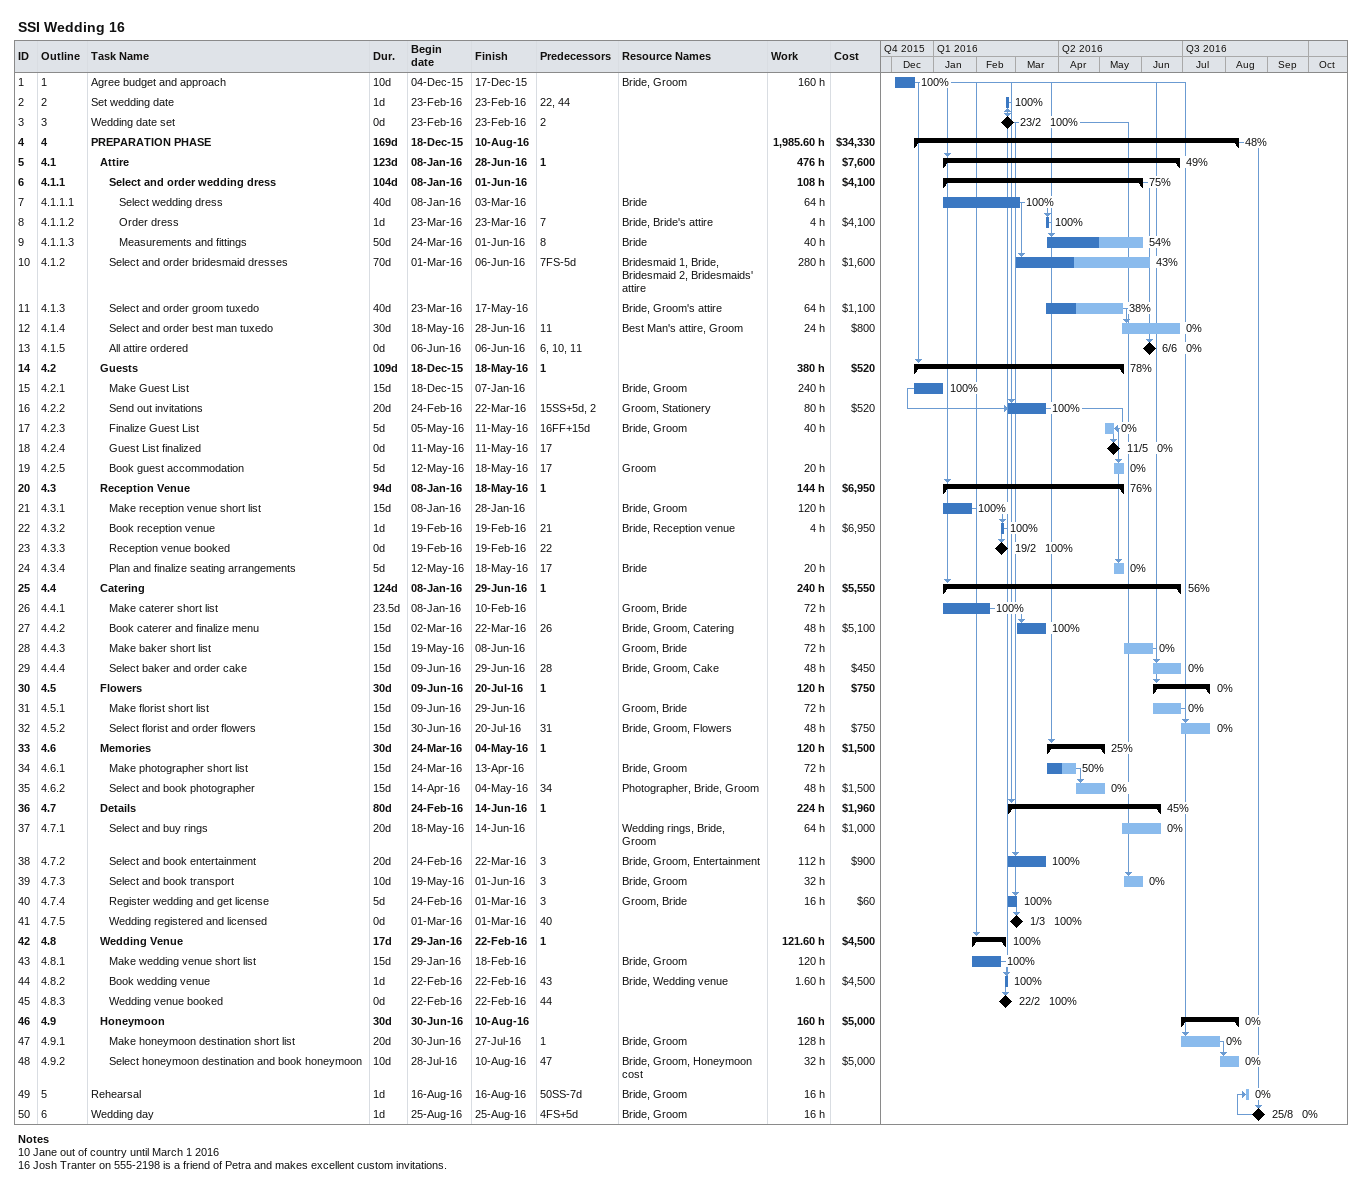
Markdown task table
SSI Wedding 16

| ID | WBS | Task | Duration | Start | Finish | Predecessors | Resources | % complete | Work (h) | Cost ($) |
|---|---|---|---|---|---|---|---|---|---|---|
| 1 | 1 | Agree budget and approach | 10d | 2015-12-04 | 2015-12-17 |  | Bride, Groom | 100 | 160 |  |
| 2 | 2 | Set wedding date | 1d | 2016-02-23 | 2016-02-23 | 22, 44 |  | 100 |  |  |
| 3 | 3 | Wedding date set | 0d | 2016-02-23 | 2016-02-23 | 2 |  | 100 |  |  |
| 4 | 4 | **PREPARATION PHASE** | 169d | 2015-12-18 | 2016-08-10 |  |  | 48 | 1985.60 | 34330 |
| 5 | 4.1 | **Attire** | 123d | 2016-01-08 | 2016-06-28 | 1 |  | 49 | 476 | 7600 |
| 6 | 4.1.1 | **Select and order wedding dress** | 104d | 2016-01-08 | 2016-06-01 |  |  | 75 | 108 | 4100 |
| 7 | 4.1.1.1 | Select wedding dress | 40d | 2016-01-08 | 2016-03-03 |  | Bride | 100 | 64 |  |
| 8 | 4.1.1.2 | Order dress | 1d | 2016-03-23 | 2016-03-23 | 7 | Bride, Bride's attire | 100 | 4 | 4100 |
| 9 | 4.1.1.3 | Measurements and fittings | 50d | 2016-03-24 | 2016-06-01 | 8 | Bride | 54 | 40 |  |
| 10 | 4.1.2 | Select and order bridesmaid dresses | 70d | 2016-03-01 | 2016-06-06 | 7FS-5d | Bridesmaid 1, Bride, Bridesmaid 2, Bridesmaids' attire | 43 | 280 | 1600 |
| 11 | 4.1.3 | Select and order groom tuxedo | 40d | 2016-03-23 | 2016-05-17 |  | Bride, Groom's attire | 38 | 64 | 1100 |
| 12 | 4.1.4 | Select and order best man tuxedo | 30d | 2016-05-18 | 2016-06-28 | 11 | Best Man's attire, Groom | 0 | 24 | 800 |
| 13 | 4.1.5 | All attire ordered | 0d | 2016-06-06 | 2016-06-06 | 6, 10, 11 |  | 0 |  |  |
| 14 | 4.2 | **Guests** | 109d | 2015-12-18 | 2016-05-18 | 1 |  | 78 | 380 | 520 |
| 15 | 4.2.1 | Make Guest List | 15d | 2015-12-18 | 2016-01-07 |  | Bride, Groom | 100 | 240 |  |
| 16 | 4.2.2 | Send out invitations | 20d | 2016-02-24 | 2016-03-22 | 15SS+5d, 2 | Groom, Stationery | 100 | 80 | 520 |
| 17 | 4.2.3 | Finalize Guest List | 5d | 2016-05-05 | 2016-05-11 | 16FF+15d | Bride, Groom | 0 | 40 |  |
| 18 | 4.2.4 | Guest List finalized | 0d | 2016-05-11 | 2016-05-11 | 17 |  | 0 |  |  |
| 19 | 4.2.5 | Book guest accommodation | 5d | 2016-05-12 | 2016-05-18 | 17 | Groom | 0 | 20 |  |
| 20 | 4.3 | **Reception Venue** | 94d | 2016-01-08 | 2016-05-18 | 1 |  | 76 | 144 | 6950 |
| 21 | 4.3.1 | Make reception venue short list | 15d | 2016-01-08 | 2016-01-28 |  | Bride, Groom | 100 | 120 |  |
| 22 | 4.3.2 | Book reception venue | 1d | 2016-02-19 | 2016-02-19 | 21 | Bride, Reception venue | 100 | 4 | 6950 |
| 23 | 4.3.3 | Reception venue booked | 0d | 2016-02-19 | 2016-02-19 | 22 |  | 100 |  |  |
| 24 | 4.3.4 | Plan and finalize seating arrangements | 5d | 2016-05-12 | 2016-05-18 | 17 | Bride | 0 | 20 |  |
| 25 | 4.4 | **Catering** | 124d | 2016-01-08 | 2016-06-29 | 1 |  | 56 | 240 | 5550 |
| 26 | 4.4.1 | Make caterer short list | 23.5d | 2016-01-08 | 2016-02-10 |  | Groom, Bride | 100 | 72 |  |
| 27 | 4.4.2 | Book caterer and finalize menu | 15d | 2016-03-02 | 2016-03-22 | 26 | Bride, Groom, Catering | 100 | 48 | 5100 |
| 28 | 4.4.3 | Make baker short list | 15d | 2016-05-19 | 2016-06-08 |  | Groom, Bride | 0 | 72 |  |
| 29 | 4.4.4 | Select baker and order cake | 15d | 2016-06-09 | 2016-06-29 | 28 | Bride, Groom, Cake | 0 | 48 | 450 |
| 30 | 4.5 | **Flowers** | 30d | 2016-06-09 | 2016-07-20 | 1 |  | 0 | 120 | 750 |
| 31 | 4.5.1 | Make florist short list | 15d | 2016-06-09 | 2016-06-29 |  | Groom, Bride | 0 | 72 |  |
| 32 | 4.5.2 | Select florist and order flowers | 15d | 2016-06-30 | 2016-07-20 | 31 | Bride, Groom, Flowers | 0 | 48 | 750 |
| 33 | 4.6 | **Memories** | 30d | 2016-03-24 | 2016-05-04 | 1 |  | 25 | 120 | 1500 |
| 34 | 4.6.1 | Make photographer short list | 15d | 2016-03-24 | 2016-04-13 |  | Bride, Groom | 50 | 72 |  |
| 35 | 4.6.2 | Select and book photographer | 15d | 2016-04-14 | 2016-05-04 | 34 | Photographer, Bride, Groom | 0 | 48 | 1500 |
| 36 | 4.7 | **Details** | 80d | 2016-02-24 | 2016-06-14 | 1 |  | 45 | 224 | 1960 |
| 37 | 4.7.1 | Select and buy rings | 20d | 2016-05-18 | 2016-06-14 |  | Wedding rings, Bride, Groom | 0 | 64 | 1000 |
| 38 | 4.7.2 | Select and book entertainment | 20d | 2016-02-24 | 2016-03-22 | 3 | Bride, Groom, Entertainment | 100 | 112 | 900 |
| 39 | 4.7.3 | Select and book transport | 10d | 2016-05-19 | 2016-06-01 | 3 | Bride, Groom | 0 | 32 |  |
| 40 | 4.7.4 | Register wedding and get license | 5d | 2016-02-24 | 2016-03-01 | 3 | Groom, Bride | 100 | 16 | 60 |
| 41 | 4.7.5 | Wedding registered and licensed | 0d | 2016-03-01 | 2016-03-01 | 40 |  | 100 |  |  |
| 42 | 4.8 | **Wedding Venue** | 17d | 2016-01-29 | 2016-02-22 | 1 |  | 100 | 121.60 | 4500 |
| 43 | 4.8.1 | Make wedding venue short list | 15d | 2016-01-29 | 2016-02-18 |  | Bride, Groom | 100 | 120 |  |
| 44 | 4.8.2 | Book wedding venue | 1d | 2016-02-22 | 2016-02-22 | 43 | Bride, Wedding venue | 100 | 1.60 | 4500 |
| 45 | 4.8.3 | Wedding venue booked | 0d | 2016-02-22 | 2016-02-22 | 44 |  | 100 |  |  |
| 46 | 4.9 | **Honeymoon** | 30d | 2016-06-30 | 2016-08-10 |  |  | 0 | 160 | 5000 |
| 47 | 4.9.1 | Make honeymoon destination short list | 20d | 2016-06-30 | 2016-07-27 | 1 | Bride, Groom | 0 | 128 |  |
| 48 | 4.9.2 | Select honeymoon destination and book honeymoon | 10d | 2016-07-28 | 2016-08-10 | 47 | Bride, Groom, Honeymoon cost | 0 | 32 | 5000 |
| 49 | 5 | Rehearsal | 1d | 2016-08-16 | 2016-08-16 | 50SS-7d | Bride, Groom | 0 | 16 |  |
| 50 | 6 | Wedding day | 1d | 2016-08-25 | 2016-08-25 | 4FS+5d | Bride, Groom | 0 | 16 |  |

Notes
- 10: Jane out of country until March 1 2016
- 16: Josh Tranter on 555-2198 is a friend of Petra and makes excellent custom invitations.
